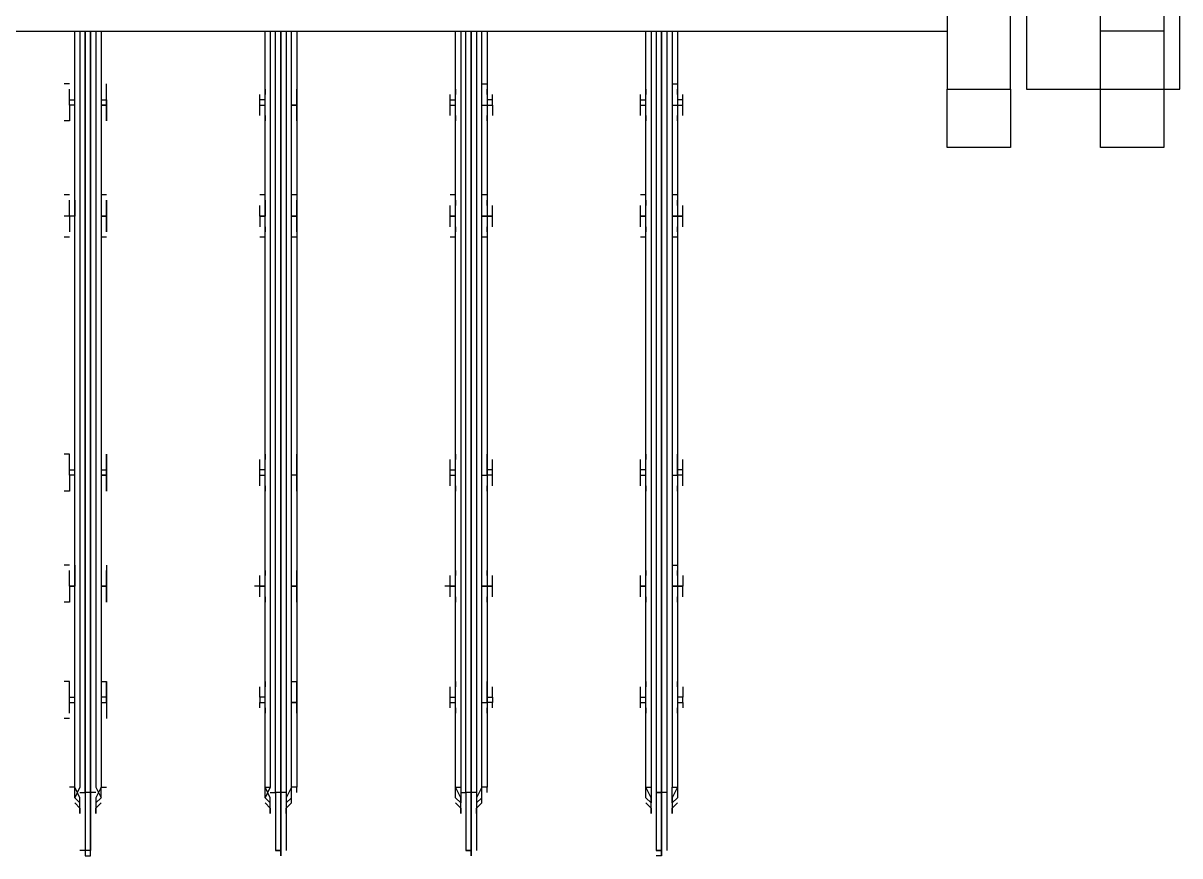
# Model space of a CAD drawing. Header units: metres. Extents: x 531759 to 532310, y 2675082 to 2675319.
# Drawn here: x 532024.0543 to 532024.3569, y 2675220.4394 to 2675220.6573 of the extents above; entities that cross this region are included whole.
import ezdxf

# ---------------------------------------------------------------- set-up
doc = ezdxf.new("R2010")
doc.units = ezdxf.units.M
doc.header["$MEASUREMENT"] = 0
doc.layers.add('IDT', color=7, linetype='Continuous')

# ---------------------------------------------------------------- blocks, each defined once
blk = doc.blocks.new('IDT')
at = {"layer": 'IDT', "color": 0, "lineweight": 25}
for p, q in [((16.7086, 14.80284), (16.7086, 14.81805)), ((16.70998, 14.80284), (16.70998, 14.81944)), ((16.70998, 14.81944), (16.70998, 14.80284)), ((16.70998, 14.81944), (16.71137, 14.81944)), ((16.71137, 14.81805), (16.70998, 14.81805)), ((16.70998, 14.81805), (16.71137, 14.81805)), ((16.71137, 14.80284), (16.71137, 14.81805)), ((16.75839, 14.80284), (16.75839, 14.81805)), ((16.75978, 14.81944), (16.75978, 14.80284)), ((16.75978, 14.80284), (16.75978, 14.81944)), ((16.76116, 14.81805), (16.75978, 14.81805)), ((16.75978, 14.81805), (16.76116, 14.81805)), ((16.76116, 14.80284), (16.76116, 14.81805)), ((16.80819, 14.80284), (16.80819, 14.81805)), ((16.80957, 14.81944), (16.80957, 14.80284)), ((16.80957, 14.80284), (16.80957, 14.81944)), ((16.81095, 14.81805), (16.80957, 14.81805)), ((16.80957, 14.81805), (16.81095, 14.81805)), ((16.81095, 14.80284), (16.81095, 14.81805)), ((16.86075, 14.81944), (16.85936, 14.81944)), ((16.85936, 14.81944), (16.85936, 14.80284)), ((16.85936, 14.80284), (16.85936, 14.81805)), ((16.85936, 14.81805), (16.86075, 14.81805)), ((16.86075, 14.80284), (16.86075, 14.81944)), ((16.86075, 14.80284), (16.86075, 14.81805)), ((16.86075, 14.81805), (16.86213, 14.81805)), ((16.70722, 14.80422), (16.70722, 14.80837)), ((16.70722, 14.80837), (16.70722, 14.80699)), ((16.71275, 14.80699), (16.71275, 14.80837)), ((16.71275, 14.80837), (16.71275, 14.80422)), ((16.75839, 14.80422), (16.75839, 14.80837)), ((16.75839, 14.80837), (16.75839, 14.80699)), ((16.76254, 14.80699), (16.76254, 14.80837)), ((16.76254, 14.80837), (16.76254, 14.80422)), ((16.80819, 14.80422), (16.80819, 14.80837)), ((16.80819, 14.80837), (16.80819, 14.80699)), ((16.81234, 14.80699), (16.81234, 14.80837)), ((16.81234, 14.80837), (16.81234, 14.80422)), ((16.85798, 14.80422), (16.85798, 14.80837)), ((16.85798, 14.80837), (16.85798, 14.80699)), ((16.86213, 14.80699), (16.86213, 14.80837)), ((16.86213, 14.80837), (16.86213, 14.80422)), ((16.70722, 14.80699), (16.70583, 14.8056)), ((16.70583, 14.80422), (16.70722, 14.8056)), ((16.70722, 14.8056), (16.70722, 14.80145)), ((16.71413, 14.8056), (16.71275, 14.80699)), ((16.71275, 14.80145), (16.71275, 14.8056)), ((16.71275, 14.8056), (16.71413, 14.80422)), ((16.75839, 14.80699), (16.75701, 14.8056)), ((16.75701, 14.8056), (16.75701, 14.80145)), ((16.75839, 14.8056), (16.75701, 14.80422)), ((16.76393, 14.8056), (16.76254, 14.80699)), ((16.76254, 14.80145), (16.76254, 14.8056)), ((16.76254, 14.8056), (16.76393, 14.80422)), ((16.80819, 14.80699), (16.8068, 14.8056)), ((16.8068, 14.8056), (16.8068, 14.80145)), ((16.80819, 14.8056), (16.8068, 14.80422)), ((16.81372, 14.8056), (16.81234, 14.80699)), ((16.81372, 14.80422), (16.81234, 14.8056)), ((16.81234, 14.8056), (16.81372, 14.80422)), ((16.85798, 14.80699), (16.8566, 14.8056)), ((16.8566, 14.80422), (16.85798, 14.8056)), ((16.85798, 14.8056), (16.8566, 14.80422)), ((16.86351, 14.8056), (16.86213, 14.80699)), ((16.86351, 14.80422), (16.86213, 14.8056)), ((16.86213, 14.8056), (16.86351, 14.80422)), ((16.70583, 14.80145), (16.70722, 14.80422)), ((16.70583, 14.80284), (16.70583, 14.80422)), ((16.70583, 14.80145), (16.70583, 14.80284)), ((16.70583, 14.60366), (16.70583, 14.80145)), ((16.70722, 14.80145), (16.70583, 14.80145)), ((16.70722, 14.60366), (16.70722, 14.80145)), ((16.7086, 14.60366), (16.7086, 14.80284)), ((16.7086, 14.80284), (16.70998, 14.80284)), ((16.71137, 14.80284), (16.70998, 14.80284)), ((16.70998, 14.80284), (16.71137, 14.80284)), ((16.70998, 14.80284), (16.70998, 14.60366)), ((16.70998, 14.60366), (16.70998, 14.80284)), ((16.71137, 14.60366), (16.71137, 14.80284)), ((16.71275, 14.80422), (16.71413, 14.80145)), ((16.71413, 14.80145), (16.71275, 14.80145)), ((16.71275, 14.60366), (16.71275, 14.80145)), ((16.71413, 14.80422), (16.71413, 14.80284)), ((16.71413, 14.80284), (16.71413, 14.80145)), ((16.71413, 14.80145), (16.71413, 14.60366)), ((16.75563, 14.80284), (16.75563, 14.80145)), ((16.75563, 14.60366), (16.75563, 14.80145)), ((16.75563, 14.80145), (16.75701, 14.80145)), ((16.75701, 14.80145), (16.75839, 14.80422)), ((16.75701, 14.80422), (16.75701, 14.80284)), ((16.75701, 14.80145), (16.75701, 14.60366)), ((16.75839, 14.60366), (16.75839, 14.80284)), ((16.75839, 14.80284), (16.75978, 14.80284)), ((16.75978, 14.80284), (16.76116, 14.80284)), ((16.75978, 14.60366), (16.75978, 14.80284)), ((16.75978, 14.80284), (16.75978, 14.60366)), ((16.76254, 14.80284), (16.76116, 14.80284)), ((16.76116, 14.80284), (16.76116, 14.60366)), ((16.76254, 14.80422), (16.76393, 14.80145)), ((16.76393, 14.80145), (16.76254, 14.80145)), ((16.76254, 14.60366), (16.76254, 14.80145)), ((16.76393, 14.80422), (16.76393, 14.80284)), ((16.76393, 14.80284), (16.76393, 14.80145)), ((16.76393, 14.80145), (16.76393, 14.60366)), ((16.80542, 14.80284), (16.80542, 14.80145)), ((16.80542, 14.60366), (16.80542, 14.80145)), ((16.80542, 14.80145), (16.8068, 14.80145)), ((16.8068, 14.80145), (16.80819, 14.80422)), ((16.8068, 14.80422), (16.8068, 14.80284)), ((16.8068, 14.80145), (16.8068, 14.60366)), ((16.80819, 14.60366), (16.80819, 14.80284)), ((16.80819, 14.80284), (16.80957, 14.80284)), ((16.80957, 14.80284), (16.81095, 14.80284)), ((16.80957, 14.60366), (16.80957, 14.80284)), ((16.80957, 14.80284), (16.80957, 14.60366)), ((16.81234, 14.80284), (16.81095, 14.80284)), ((16.81095, 14.80284), (16.81095, 14.60366)), ((16.81234, 14.80422), (16.81372, 14.80145)), ((16.81234, 14.80145), (16.81372, 14.80422)), ((16.81372, 14.80145), (16.81234, 14.80145)), ((16.81234, 14.60366), (16.81234, 14.80145)), ((16.81372, 14.80422), (16.81372, 14.80284)), ((16.81372, 14.80284), (16.81372, 14.80145)), ((16.81372, 14.80145), (16.81372, 14.60366)), ((16.8566, 14.80145), (16.85521, 14.80145)), ((16.8566, 14.80145), (16.85798, 14.80422)), ((16.85798, 14.80145), (16.8566, 14.80422)), ((16.8566, 14.80422), (16.8566, 14.80284)), ((16.8566, 14.80284), (16.8566, 14.80145)), ((16.8566, 14.60366), (16.8566, 14.80145)), ((16.85798, 14.80284), (16.85936, 14.80284)), ((16.85798, 14.60366), (16.85798, 14.80145)), ((16.85936, 14.80284), (16.85936, 14.60366)), ((16.85936, 14.60366), (16.85936, 14.80284)), ((16.85936, 14.80284), (16.86075, 14.80284)), ((16.86213, 14.80284), (16.86075, 14.80284)), ((16.86075, 14.80284), (16.86075, 14.60366)), ((16.86075, 14.60366), (16.86075, 14.80284)), ((16.86213, 14.80422), (16.86351, 14.80145)), ((16.86213, 14.80145), (16.86351, 14.80422)), ((16.86213, 14.60366), (16.86213, 14.80145)), ((16.86351, 14.80422), (16.86351, 14.80284)), ((16.86351, 14.80284), (16.86351, 14.80145)), ((16.86351, 14.80145), (16.8649, 14.80145)), ((16.86351, 14.80145), (16.86351, 14.60366)), ((16.70583, 14.77932), (16.70583, 14.78347)), ((16.71413, 14.78347), (16.71413, 14.77932)), ((16.75563, 14.77932), (16.75563, 14.78347)), ((16.76393, 14.78347), (16.76393, 14.77932)), ((16.80542, 14.77932), (16.80542, 14.78347)), ((16.81372, 14.78347), (16.81372, 14.77379)), ((16.85521, 14.77932), (16.85521, 14.78347)), ((16.86351, 14.78347), (16.86351, 14.77932)), ((16.8649, 14.78347), (16.86628, 14.78347)), ((16.70445, 14.77932), (16.70445, 14.78071)), ((16.70583, 14.78209), (16.70583, 14.78071)), ((16.71413, 14.78071), (16.71413, 14.78209)), ((16.71552, 14.78071), (16.71552, 14.77932)), ((16.75424, 14.78071), (16.75424, 14.77932)), ((16.75563, 14.78209), (16.75563, 14.78071)), ((16.76393, 14.78071), (16.76393, 14.78209)), ((16.76531, 14.78071), (16.76531, 14.77932)), ((16.80542, 14.78209), (16.80542, 14.78071)), ((16.80542, 14.78071), (16.80542, 14.77932)), ((16.81372, 14.78071), (16.81372, 14.78209)), ((16.8151, 14.78071), (16.8151, 14.77932)), ((16.85521, 14.78071), (16.85521, 14.78209)), ((16.85521, 14.77932), (16.85521, 14.78071)), ((16.8649, 14.78209), (16.8649, 14.78071)), ((16.8649, 14.78071), (16.8649, 14.77932)), ((16.70583, 14.77932), (16.70445, 14.77932)), ((16.70445, 14.77932), (16.70445, 14.77794)), ((16.70445, 14.77518), (16.70445, 14.77794)), ((16.70445, 14.77794), (16.70583, 14.77794)), ((16.70583, 14.77794), (16.70583, 14.77932)), ((16.70583, 14.77379), (16.70583, 14.77794)), ((16.71413, 14.77932), (16.71413, 14.77794)), ((16.71552, 14.77932), (16.71413, 14.77932)), ((16.71413, 14.77794), (16.71413, 14.77379)), ((16.71552, 14.77794), (16.71413, 14.77794)), ((16.71552, 14.77932), (16.71552, 14.77794)), ((16.71552, 14.77794), (16.71552, 14.77518)), ((16.75424, 14.77932), (16.75563, 14.77932)), ((16.75424, 14.77794), (16.75424, 14.77932)), ((16.75563, 14.77794), (16.75424, 14.77794)), ((16.75424, 14.77794), (16.75424, 14.77518)), ((16.75701, 14.77932), (16.75563, 14.77932)), ((16.75563, 14.77932), (16.75563, 14.77379)), ((16.76393, 14.77932), (16.76393, 14.77379)), ((16.76531, 14.77932), (16.76393, 14.77932)), ((16.76531, 14.77794), (16.76393, 14.77794)), ((16.76531, 14.77932), (16.76531, 14.77794)), ((16.76531, 14.77794), (16.76531, 14.77518)), ((16.80542, 14.77932), (16.8068, 14.77932)), ((16.8068, 14.77932), (16.80542, 14.77932)), ((16.80542, 14.77794), (16.80542, 14.77932)), ((16.80542, 14.77932), (16.80542, 14.77518)), ((16.80542, 14.77379), (16.80542, 14.77794)), ((16.8151, 14.77932), (16.81372, 14.77932)), ((16.81372, 14.77794), (16.8151, 14.77794)), ((16.8151, 14.77794), (16.8151, 14.77932)), ((16.8151, 14.77794), (16.8151, 14.77518)), ((16.8566, 14.77932), (16.85521, 14.77932)), ((16.85521, 14.77932), (16.85521, 14.77794)), ((16.85521, 14.77794), (16.85521, 14.77932)), ((16.85521, 14.77379), (16.85521, 14.77794)), ((16.85521, 14.77794), (16.8566, 14.77794)), ((16.85521, 14.77794), (16.85521, 14.77518)), ((16.86351, 14.77932), (16.86351, 14.77379)), ((16.8649, 14.77932), (16.86351, 14.77932)), ((16.8649, 14.77794), (16.86351, 14.77794)), ((16.8649, 14.77932), (16.8649, 14.77794)), ((16.8649, 14.77794), (16.8649, 14.77518)), ((16.70583, 14.77518), (16.70583, 14.77379)), ((16.71413, 14.77379), (16.71413, 14.77518)), ((16.75563, 14.77379), (16.75563, 14.77518)), ((16.76393, 14.77379), (16.76393, 14.77518)), ((16.80542, 14.77518), (16.80542, 14.77379)), ((16.81372, 14.77379), (16.81372, 14.77518)), ((16.85521, 14.77518), (16.85521, 14.77379)), ((16.8649, 14.77518), (16.8649, 14.77379)), ((16.8068, 14.77379), (16.80542, 14.77379)), ((16.8566, 14.77379), (16.85521, 14.77379)), ((16.8649, 14.77379), (16.86628, 14.77379)), ((16.70583, 14.7489), (16.70583, 14.75304)), ((16.70583, 14.75304), (16.70583, 14.75166)), ((16.71413, 14.75166), (16.71413, 14.75304)), ((16.71413, 14.75304), (16.71413, 14.7489)), ((16.75563, 14.7489), (16.75563, 14.75304)), ((16.75563, 14.75304), (16.75563, 14.75166)), ((16.76393, 14.75166), (16.76393, 14.75304)), ((16.76393, 14.75304), (16.76393, 14.7489)), ((16.80542, 14.75166), (16.80542, 14.75304)), ((16.80542, 14.75304), (16.80542, 14.7489)), ((16.81372, 14.75166), (16.81372, 14.75304)), ((16.81372, 14.75304), (16.81372, 14.7489)), ((16.85521, 14.75166), (16.85521, 14.75304)), ((16.85521, 14.75304), (16.85521, 14.7489)), ((16.86351, 14.75304), (16.86351, 14.7489)), ((16.8649, 14.75166), (16.8649, 14.75304)), ((16.8649, 14.75304), (16.86628, 14.75304)), ((16.70445, 14.75166), (16.70445, 14.7489)), ((16.71552, 14.75166), (16.71552, 14.7489)), ((16.75424, 14.75166), (16.75424, 14.7489)), ((16.76531, 14.75166), (16.76531, 14.7489)), ((16.80542, 14.7489), (16.80542, 14.75166)), ((16.8151, 14.75166), (16.8151, 14.7489)), ((16.85521, 14.7489), (16.85521, 14.75166)), ((16.8649, 14.7489), (16.8649, 14.75166)), ((16.70445, 14.74613), (16.70445, 14.7489)), ((16.70445, 14.7489), (16.70583, 14.7489)), ((16.70583, 14.7489), (16.70445, 14.7489)), ((16.70445, 14.7489), (16.70583, 14.7489)), ((16.70583, 14.7489), (16.70722, 14.7489)), ((16.70722, 14.7489), (16.70583, 14.7489)), ((16.70583, 14.74336), (16.70583, 14.7489)), ((16.71413, 14.7489), (16.71413, 14.74336)), ((16.71552, 14.7489), (16.71413, 14.7489)), ((16.71413, 14.7489), (16.71552, 14.7489)), ((16.71552, 14.7489), (16.71552, 14.74613)), ((16.75424, 14.7489), (16.75563, 14.7489)), ((16.75563, 14.7489), (16.75424, 14.7489)), ((16.75424, 14.7489), (16.75424, 14.74613)), ((16.75563, 14.74336), (16.75563, 14.7489)), ((16.75563, 14.7489), (16.75701, 14.7489)), ((16.75701, 14.7489), (16.75563, 14.7489)), ((16.76393, 14.7489), (16.76393, 14.74336)), ((16.76531, 14.7489), (16.76393, 14.7489)), ((16.76393, 14.7489), (16.76531, 14.7489)), ((16.76531, 14.7489), (16.76531, 14.74613)), ((16.76531, 14.7489), (16.76669, 14.7489)), ((16.80542, 14.74336), (16.80542, 14.7489)), ((16.80542, 14.7489), (16.8068, 14.7489)), ((16.8068, 14.7489), (16.80542, 14.7489)), ((16.80542, 14.7489), (16.80542, 14.74613)), ((16.81372, 14.7489), (16.81372, 14.74336)), ((16.8151, 14.7489), (16.81372, 14.7489)), ((16.81372, 14.7489), (16.8151, 14.7489)), ((16.8151, 14.7489), (16.8151, 14.74613)), ((16.8151, 14.7489), (16.81649, 14.7489)), ((16.85521, 14.74336), (16.85521, 14.7489)), ((16.85521, 14.7489), (16.8566, 14.7489)), ((16.8566, 14.7489), (16.85521, 14.7489)), ((16.85521, 14.7489), (16.8566, 14.7489)), ((16.8566, 14.7489), (16.85521, 14.7489)), ((16.85521, 14.7489), (16.85521, 14.74613)), ((16.86351, 14.74336), (16.86351, 14.7489)), ((16.86351, 14.7489), (16.8649, 14.7489)), ((16.86351, 14.7489), (16.8649, 14.7489)), ((16.8649, 14.7489), (16.86351, 14.7489)), ((16.8649, 14.7489), (16.8649, 14.74613)), ((16.70583, 14.74613), (16.70583, 14.74475)), ((16.71413, 14.74475), (16.71413, 14.74613)), ((16.75563, 14.74613), (16.75563, 14.74475)), ((16.76393, 14.74475), (16.76393, 14.74613)), ((16.80542, 14.74613), (16.80542, 14.74475)), ((16.81372, 14.74475), (16.81372, 14.74613)), ((16.85521, 14.74613), (16.85521, 14.74475)), ((16.8649, 14.74613), (16.8649, 14.74475)), ((16.70722, 14.74336), (16.70583, 14.74336)), ((16.8649, 14.74336), (16.86628, 14.74336)), ((16.70583, 14.71985), (16.70583, 14.724)), ((16.70583, 14.724), (16.70583, 14.72262)), ((16.71413, 14.72262), (16.71413, 14.724)), ((16.71413, 14.724), (16.71413, 14.71847)), ((16.75563, 14.71985), (16.75563, 14.724)), ((16.75563, 14.724), (16.75563, 14.72262)), ((16.76393, 14.72262), (16.76393, 14.724)), ((16.76393, 14.724), (16.76393, 14.71847)), ((16.80542, 14.71985), (16.80542, 14.724)), ((16.80542, 14.724), (16.80542, 14.72262)), ((16.81372, 14.72262), (16.81372, 14.724)), ((16.81372, 14.724), (16.81372, 14.71985)), ((16.85521, 14.72262), (16.85521, 14.724)), ((16.85521, 14.724), (16.85521, 14.71985)), ((16.86351, 14.724), (16.86351, 14.71847)), ((16.8649, 14.72262), (16.8649, 14.724)), ((16.8649, 14.724), (16.86628, 14.724)), ((16.70445, 14.72262), (16.70445, 14.71985)), ((16.70445, 14.71985), (16.70583, 14.71985)), ((16.70445, 14.71985), (16.70445, 14.71847)), ((16.70722, 14.71985), (16.70583, 14.71985)), ((16.70583, 14.71985), (16.70583, 14.71847)), ((16.71552, 14.71985), (16.71413, 14.71985)), ((16.71552, 14.72262), (16.71552, 14.71985)), ((16.71552, 14.71985), (16.71552, 14.71847)), ((16.75424, 14.72262), (16.75424, 14.71985)), ((16.75424, 14.71985), (16.75563, 14.71985)), ((16.75424, 14.71985), (16.75424, 14.71847)), ((16.75701, 14.71985), (16.75563, 14.71985)), ((16.75563, 14.71985), (16.75563, 14.71847)), ((16.76531, 14.71985), (16.76393, 14.71985)), ((16.76531, 14.72262), (16.76531, 14.71985)), ((16.76531, 14.71985), (16.76531, 14.71847)), ((16.80542, 14.72262), (16.80542, 14.71985)), ((16.80542, 14.71985), (16.80542, 14.71847)), ((16.80542, 14.71847), (16.80542, 14.71985)), ((16.80542, 14.71985), (16.8068, 14.71985)), ((16.81372, 14.71985), (16.81372, 14.71847)), ((16.8151, 14.71985), (16.81372, 14.71985)), ((16.8151, 14.72262), (16.8151, 14.71985)), ((16.8151, 14.71985), (16.8151, 14.71847)), ((16.85521, 14.71985), (16.85521, 14.72262)), ((16.85521, 14.71847), (16.85521, 14.71985)), ((16.85521, 14.71985), (16.8566, 14.71985)), ((16.8566, 14.71985), (16.85521, 14.71985)), ((16.85521, 14.71985), (16.85521, 14.71847)), ((16.86351, 14.71985), (16.8649, 14.71985)), ((16.8649, 14.71985), (16.8649, 14.72262)), ((16.8649, 14.71985), (16.8649, 14.71847)), ((16.70445, 14.71847), (16.70583, 14.71847)), ((16.70445, 14.71847), (16.70445, 14.7157)), ((16.70583, 14.71847), (16.70583, 14.71432)), ((16.71413, 14.71847), (16.71413, 14.71432)), ((16.71413, 14.71847), (16.71552, 14.71847)), ((16.71552, 14.71847), (16.71552, 14.7157)), ((16.75424, 14.71847), (16.75563, 14.71847)), ((16.75424, 14.71847), (16.75424, 14.7157)), ((16.75563, 14.71847), (16.75563, 14.71432)), ((16.76393, 14.71847), (16.76393, 14.71432)), ((16.76531, 14.71847), (16.76393, 14.71847)), ((16.76531, 14.71847), (16.76531, 14.7157)), ((16.80542, 14.71847), (16.80542, 14.7157)), ((16.80542, 14.71432), (16.80542, 14.71847)), ((16.81372, 14.71847), (16.81372, 14.71432)), ((16.81372, 14.71847), (16.8151, 14.71847)), ((16.8151, 14.71847), (16.8151, 14.7157)), ((16.8566, 14.71847), (16.85521, 14.71847)), ((16.85521, 14.71847), (16.85521, 14.71432)), ((16.85521, 14.7157), (16.85521, 14.71847)), ((16.86351, 14.71847), (16.86351, 14.71432)), ((16.8649, 14.71847), (16.86351, 14.71847)), ((16.8649, 14.71847), (16.8649, 14.7157)), ((16.70583, 14.71432), (16.70583, 14.7157)), ((16.71413, 14.71432), (16.71413, 14.7157)), ((16.75563, 14.71432), (16.75563, 14.7157)), ((16.76393, 14.71432), (16.76393, 14.7157)), ((16.80542, 14.7157), (16.80542, 14.71432)), ((16.81372, 14.71432), (16.81372, 14.7157)), ((16.85521, 14.71432), (16.85521, 14.7157)), ((16.8649, 14.7157), (16.8649, 14.71432)), ((16.8649, 14.71432), (16.86628, 14.71432)), ((16.70583, 14.65761), (16.70722, 14.65761)), ((16.70583, 14.65207), (16.70583, 14.65622)), ((16.70583, 14.65622), (16.70583, 14.65484)), ((16.71413, 14.65761), (16.71552, 14.65761)), ((16.71413, 14.65484), (16.71413, 14.65622)), ((16.71413, 14.65622), (16.71413, 14.64793)), ((16.75563, 14.65761), (16.75701, 14.65761)), ((16.75563, 14.65207), (16.75563, 14.65622)), ((16.75563, 14.65622), (16.75563, 14.65484)), ((16.76393, 14.65761), (16.76531, 14.65761)), ((16.76393, 14.65484), (16.76393, 14.65622)), ((16.76393, 14.65622), (16.76393, 14.65207)), ((16.80542, 14.65761), (16.8068, 14.65761)), ((16.80542, 14.65622), (16.80542, 14.65484)), ((16.80542, 14.65207), (16.80542, 14.65622)), ((16.81372, 14.65761), (16.8151, 14.65761)), ((16.81372, 14.65484), (16.81372, 14.65622)), ((16.81372, 14.65622), (16.81372, 14.65207)), ((16.85521, 14.65761), (16.8566, 14.65761)), ((16.85521, 14.65207), (16.85521, 14.65622)), ((16.85521, 14.65622), (16.85521, 14.65484)), ((16.86351, 14.65622), (16.86351, 14.65207)), ((16.8649, 14.65761), (16.86628, 14.65761)), ((16.8649, 14.65484), (16.8649, 14.65622)), ((16.70445, 14.65484), (16.70445, 14.65207)), ((16.71552, 14.65484), (16.71552, 14.65207)), ((16.75424, 14.65484), (16.75424, 14.65207)), ((16.76531, 14.65484), (16.76531, 14.65207)), ((16.80542, 14.65484), (16.80542, 14.65207)), ((16.8151, 14.65207), (16.8151, 14.65484)), ((16.85521, 14.65484), (16.85521, 14.65207)), ((16.8649, 14.65207), (16.8649, 14.65484)), ((16.70445, 14.65207), (16.70583, 14.65207)), ((16.70583, 14.65207), (16.70445, 14.65207)), ((16.70445, 14.65207), (16.70445, 14.64931)), ((16.70583, 14.64793), (16.70583, 14.65207)), ((16.70583, 14.65207), (16.70722, 14.65207)), ((16.70722, 14.65207), (16.70583, 14.65207)), ((16.71552, 14.65207), (16.71413, 14.65207)), ((16.71413, 14.65207), (16.71552, 14.65207)), ((16.71552, 14.65207), (16.71413, 14.65207)), ((16.71552, 14.65207), (16.71552, 14.64931)), ((16.75424, 14.65207), (16.75563, 14.65207)), ((16.75563, 14.65207), (16.75424, 14.65207)), ((16.75424, 14.65207), (16.75424, 14.64931)), ((16.75563, 14.64793), (16.75563, 14.65207)), ((16.75563, 14.65207), (16.75701, 14.65207)), ((16.75701, 14.65207), (16.75563, 14.65207)), ((16.76393, 14.65207), (16.76393, 14.64793)), ((16.76531, 14.65207), (16.76393, 14.65207)), ((16.76393, 14.65207), (16.76531, 14.65207)), ((16.76531, 14.65207), (16.76531, 14.64931)), ((16.80542, 14.64793), (16.80542, 14.65207)), ((16.80542, 14.65207), (16.8068, 14.65207)), ((16.8068, 14.65207), (16.80542, 14.65207)), ((16.80542, 14.65207), (16.8068, 14.65207)), ((16.8068, 14.65207), (16.80542, 14.65207)), ((16.80542, 14.65207), (16.80542, 14.64931)), ((16.81372, 14.65207), (16.8151, 14.65207)), ((16.8151, 14.65207), (16.81372, 14.65207)), ((16.81372, 14.64793), (16.81372, 14.65207)), ((16.81372, 14.65207), (16.8151, 14.65207)), ((16.8151, 14.65207), (16.8151, 14.64931)), ((16.85521, 14.65207), (16.85521, 14.64931)), ((16.85521, 14.64793), (16.85521, 14.65207)), ((16.85521, 14.65207), (16.8566, 14.65207)), ((16.8566, 14.65207), (16.85521, 14.65207)), ((16.85521, 14.65207), (16.8566, 14.65207)), ((16.86351, 14.65207), (16.8649, 14.65207)), ((16.86351, 14.64793), (16.86351, 14.65207)), ((16.86351, 14.65207), (16.8649, 14.65207)), ((16.86351, 14.65207), (16.8649, 14.65207)), ((16.8649, 14.65207), (16.86628, 14.65207)), ((16.8649, 14.65207), (16.8649, 14.64931)), ((16.70583, 14.64931), (16.70583, 14.64793)), ((16.71413, 14.64793), (16.71413, 14.64931)), ((16.75563, 14.64931), (16.75563, 14.64793)), ((16.76393, 14.64793), (16.76393, 14.64931)), ((16.80542, 14.64931), (16.80542, 14.64793)), ((16.81372, 14.64931), (16.81372, 14.64793)), ((16.85521, 14.64931), (16.85521, 14.64793)), ((16.8649, 14.64931), (16.8649, 14.64793)), ((16.70583, 14.64654), (16.70722, 14.64654)), ((16.71413, 14.64654), (16.71552, 14.64654)), ((16.75563, 14.64654), (16.75701, 14.64654)), ((16.76393, 14.64654), (16.76531, 14.64654)), ((16.80542, 14.64654), (16.8068, 14.64654)), ((16.81372, 14.64654), (16.8151, 14.64654)), ((16.85521, 14.64654), (16.8566, 14.64654)), ((16.8649, 14.64654), (16.86628, 14.64654)), ((16.57858, 14.61888), (16.57858, 14.63409)), ((16.57858, 14.63409), (16.59518, 14.63409)), ((16.59518, 14.63409), (16.59518, 14.61888)), ((16.6187, 14.63409), (16.63529, 14.63409)), ((16.6187, 14.61888), (16.6187, 14.63409)), ((16.63529, 14.63409), (16.63529, 14.61888)), ((16.70583, 14.62303), (16.70583, 14.62718)), ((16.70583, 14.62718), (16.70583, 14.62579)), ((16.71413, 14.62579), (16.71413, 14.62718)), ((16.71413, 14.62718), (16.71413, 14.62303)), ((16.75563, 14.62303), (16.75563, 14.62718)), ((16.75563, 14.62718), (16.75563, 14.62579)), ((16.76393, 14.62579), (16.76393, 14.62718)), ((16.76393, 14.62718), (16.76393, 14.62303)), ((16.80542, 14.62303), (16.80542, 14.62718)), ((16.80542, 14.62718), (16.80542, 14.62579)), ((16.81372, 14.62579), (16.81372, 14.62718)), ((16.81372, 14.62718), (16.81372, 14.62303)), ((16.85521, 14.62579), (16.85521, 14.62718)), ((16.85521, 14.62718), (16.85521, 14.62303)), ((16.86351, 14.62718), (16.86351, 14.62303)), ((16.8649, 14.62579), (16.8649, 14.62718)), ((16.8649, 14.62718), (16.86628, 14.62718)), ((16.70445, 14.62579), (16.70445, 14.62303)), ((16.70583, 14.62303), (16.70445, 14.62303)), ((16.70445, 14.62303), (16.70445, 14.62165)), ((16.70722, 14.62303), (16.70583, 14.62303)), ((16.70583, 14.62165), (16.70583, 14.62303)), ((16.71413, 14.62303), (16.71413, 14.62165)), ((16.71552, 14.62303), (16.71413, 14.62303)), ((16.71552, 14.62579), (16.71552, 14.62303)), ((16.71552, 14.62303), (16.71552, 14.62165)), ((16.75424, 14.62303), (16.75424, 14.62579)), ((16.75563, 14.62303), (16.75424, 14.62303)), ((16.75424, 14.62303), (16.75424, 14.62165)), ((16.75701, 14.62303), (16.75563, 14.62303)), ((16.75563, 14.62165), (16.75563, 14.62303)), ((16.76393, 14.62303), (16.76393, 14.62165)), ((16.76531, 14.62303), (16.76393, 14.62303)), ((16.76531, 14.62579), (16.76531, 14.62303)), ((16.76531, 14.62303), (16.76531, 14.62165)), ((16.80542, 14.62579), (16.80542, 14.62303)), ((16.80542, 14.62303), (16.8068, 14.62303)), ((16.8068, 14.62303), (16.80542, 14.62303)), ((16.80542, 14.6175), (16.80542, 14.62303)), ((16.80542, 14.62303), (16.80542, 14.62165)), ((16.81372, 14.62303), (16.81372, 14.6175)), ((16.8151, 14.62303), (16.81372, 14.62303)), ((16.8151, 14.62579), (16.8151, 14.62303)), ((16.8151, 14.62303), (16.8151, 14.62165)), ((16.85521, 14.62303), (16.85521, 14.62579)), ((16.85521, 14.62165), (16.85521, 14.62303)), ((16.85521, 14.62303), (16.8566, 14.62303)), ((16.8566, 14.62303), (16.85521, 14.62303)), ((16.85521, 14.62303), (16.85521, 14.62165)), ((16.86351, 14.62303), (16.8649, 14.62303)), ((16.86351, 14.62303), (16.86351, 14.62165)), ((16.8649, 14.62303), (16.8649, 14.62579)), ((16.8649, 14.62303), (16.8649, 14.62165)), ((16.70445, 14.62165), (16.70583, 14.62165)), ((16.70445, 14.62165), (16.70445, 14.62026)), ((16.70583, 14.6175), (16.70583, 14.62165)), ((16.70583, 14.62026), (16.70583, 14.61888)), ((16.71413, 14.62165), (16.71413, 14.6175)), ((16.71552, 14.62165), (16.71413, 14.62165)), ((16.71413, 14.61888), (16.71413, 14.62026)), ((16.71552, 14.62165), (16.71552, 14.62026)), ((16.75424, 14.62165), (16.75563, 14.62165)), ((16.75424, 14.62165), (16.75424, 14.62026)), ((16.75563, 14.6175), (16.75563, 14.62165)), ((16.75563, 14.62026), (16.75563, 14.61888)), ((16.76393, 14.62165), (16.76393, 14.6175)), ((16.76531, 14.62165), (16.76393, 14.62165)), ((16.76393, 14.61888), (16.76393, 14.62026)), ((16.76531, 14.62165), (16.76531, 14.62026)), ((16.80542, 14.62165), (16.80542, 14.62026)), ((16.80542, 14.62026), (16.80542, 14.61888)), ((16.81372, 14.62165), (16.8151, 14.62165)), ((16.81372, 14.61888), (16.81372, 14.62026)), ((16.8151, 14.62165), (16.8151, 14.62026)), ((16.8566, 14.62165), (16.85521, 14.62165)), ((16.85521, 14.62165), (16.85521, 14.6175)), ((16.85521, 14.62165), (16.85521, 14.62026)), ((16.85521, 14.62026), (16.85521, 14.61888)), ((16.86351, 14.62165), (16.86351, 14.6175)), ((16.8649, 14.62165), (16.86351, 14.62165)), ((16.8649, 14.62165), (16.8649, 14.62026)), ((16.8649, 14.62026), (16.8649, 14.61888)), ((16.57858, 14.61888), (16.57443, 14.61888)), ((16.57443, 14.61888), (16.57443, 14.49993)), ((16.57858, 14.60366), (16.57858, 14.61888)), ((16.59518, 14.61888), (16.57858, 14.61888)), ((16.61455, 14.61888), (16.59518, 14.61888)), ((16.59518, 14.61888), (16.59518, 14.60366)), ((16.61455, 14.59951), (16.61455, 14.61888)), ((16.63529, 14.61888), (16.6187, 14.61888)), ((16.6187, 14.61888), (16.6187, 14.49993)), ((16.63529, 14.49993), (16.63529, 14.61888)), ((16.70722, 14.6175), (16.70583, 14.6175)), ((16.75701, 14.6175), (16.75563, 14.6175)), ((16.8649, 14.6175), (16.86628, 14.6175)), ((16.57858, 14.59951), (16.57858, 14.60366)), ((16.57858, 14.60366), (16.59518, 14.60366)), ((16.59518, 14.60366), (16.59518, 14.59951)), ((17.21622, 14.60366), (16.63529, 14.60366))]:
    blk.add_line(p, q, dxfattribs=at)

msp = doc.modelspace()

# ---------------------------------------------------------------- block references
at = {"layer": 'IDT', "color": 8, "rotation": 180}
msp.add_blockref('IDT', (532040.93128, 2675235.25885), dxfattribs=at)

doc.saveas('drawing.dxf')
